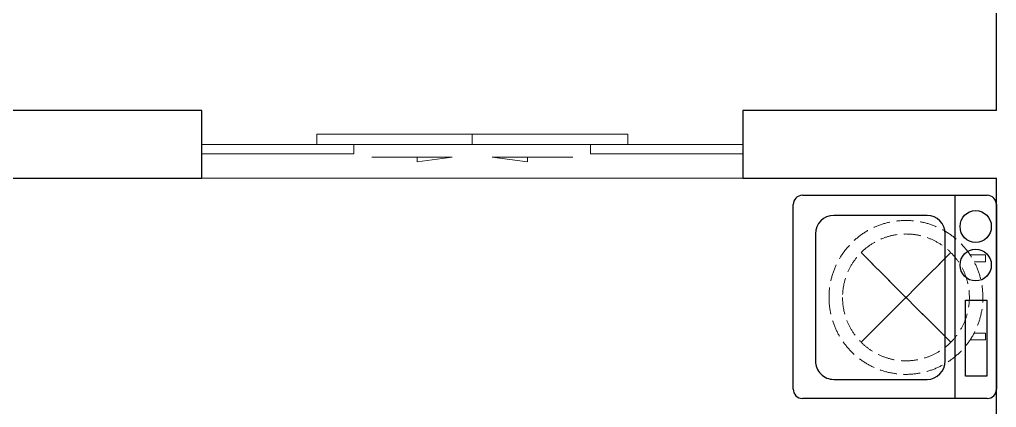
# Model space of a CAD drawing. Extents: x 3753737 to 4713801, y -857380 to 24339.
# Drawn here: x 4500560 to 4503449, y -711611 to -710464 of the extents above; entities that cross this region are included whole.
import ezdxf

# ---------------------------------------------------------------- set-up
doc = ezdxf.new("R2010")
doc.units = 0
doc.header["$LTSCALE"] = 1000
doc.header["$MEASUREMENT"] = 0
doc.linetypes.add('$1$DASH', pattern=[0.35, 0.25, -0.1])
doc.layers.get('0').update_dxf_attribs({"linetype": 'CONTINUOUS'})
for name, color, linetype in [('!!电气', 1, 'CONTINUOUS'), ('LVTRY', 252, 'CONTINUOUS'), ('WALL', 252, 'CONTINUOUS')]:
    doc.layers.add(name, color=color, linetype=linetype)
for name, color, linetype, lineweight in [('WINDOW', 146, 'CONTINUOUS', 20), ('平面-空调预留孔', 252, 'CONTINUOUS', 15), ('粉刷', 251, 'CONTINUOUS', 9)]:
    doc.layers.add(name, color=color, linetype=linetype, lineweight=lineweight)

# ---------------------------------------------------------------- blocks, each defined once
blk = doc.blocks.new('RECTANG')
for p, q in [((1, 1), (0, 1)), ((0, 1), (0, 0)), ((1, 0), (1, 1)), ((0, 0), (1, 0))]:
    blk.add_line(p, q)
blk = doc.blocks.new('洗衣机')
at = {"layer": 'LVTRY'}
for p, q in [((3791567.4, 243472.1), (3791021, 243472.1)), ((3791116.5, 243472.1), (3791116.5, 242871.5)), ((3790993.7, 243444.5), (3790993.7, 242899.1)), ((3791594.6, 242899.1), (3791594.6, 243444.5)), ((3791199, 243412.7), (3791474.9, 243412.7)), ((3791145.1, 242982.5), (3791145.1, 243358)), ((3791528.8, 243358), (3791528.8, 242982.5)), ((3791474.9, 242927.8), (3791199, 242927.8)), ((3791021, 242871.5), (3791567.4, 242871.5))]:
    blk.add_line(p, q, dxfattribs=at)
at = {"layer": 'LVTRY', "extrusion": (0, 0, -1)}
for centre, major_axis, start_param, end_param in [((3791021, 243444.5), (0, 27.6), -1.570796, 0), ((3791567.4, 243444.5), (0, 27.6), 0, 1.570796), ((3791055.1, 243379.8), (0, 46.9), 3.141593, 9.424778), ((3791199, 243358), (0, 54.7), 4.712389, 6.283185), ((3791474.9, 243358), (0, 54.7), 0, 1.570796), ((3791055.1, 243265.7), (0, 46.9), 3.141593, 9.424778), ((3791199, 242982.5), (0, 54.7), 3.141593, 4.712389), ((3791474.9, 242982.5), (0, 54.7), 1.570796, 3.141593), ((3791021, 242899.1), (0, 27.6), 3.141593, 4.712389), ((3791567.4, 242899.1), (0, 27.6), 1.570796, 3.141593)]:
    blk.add_ellipse(centre, major_axis=major_axis, ratio=0.986385, start_param=start_param, end_param=end_param, dxfattribs=at)
at = {"layer": 'LVTRY', "xscale": 63.25620569481588, "yscale": 224.5369532744355, "zscale": 64.12934308941763, "rotation": 180}
blk.add_blockref('RECTANG', (3791085.2, 243162.4), dxfattribs=at)
blk = doc.blocks.new('dnfhfn')
at = {"color": 252, "linetype": '$1$DASH', "ltscale": 0.2}
for p, q in [((101.9, 462.7, 0), (121.9, 462.7, 0)), ((101.9, 417.2, 0), (101.9, 462.7, 0)), ((121.9, 462.7, 0), (121.9, 429, 0)), ((353.1, 462.7, 0), (333.1, 462.7, 0)), ((333.1, 462.7, 0), (333.1, 429, 0)), ((353.1, 417.2, 0), (353.1, 462.7, 0))]:
    blk.add_line(p, q, dxfattribs=at)
at = {"color": 252, "linetype": '$1$DASH', "ltscale": 0.2, "elevation": 0}
for points in [[(94.9, 360.1), (94.9, 360.1), (360.1, 94.9), (360.1, 94.9)], [(360.1, 360.1), (94.9, 94.9), (94.9, 94.9), (360.1, 360.1)]]:
    blk.add_lwpolyline(points, close=True, dxfattribs=at)
at = {"color": 252, "linetype": '$1$DASH', "ltscale": 0.2}
for radius in [227.5, 187.5]:
    blk.add_circle((227.5, 227.5, 0), radius, dxfattribs=at)
blk = doc.blocks.new('$DorLib2D$00000138')
at = {"color": 0, "linetype": 'Continuous'}
for p, q in [((-0.2875, 0), (-0.2875, 0.1538)), ((-0.2875, 0.1538), (0, 0.1538)), ((0, 0.1538), (0, 0)), ((0.2875, 0.1538), (0, 0.1538)), ((0.2875, 0), (0.2875, 0.1538)), ((-0.5, -0.1399), (-0.5, 0)), ((-0.5, 0), (-0.2188, 0)), ((0, 0), (-0.2875, 0)), ((-0.2188, 0), (-0.2188, -0.1399)), ((0, 0), (0.2875, 0)), ((0.2188, 0), (0.2188, -0.1399)), ((0.5, 0), (0.2188, 0)), ((0.5, 0), (0.5, -0.1946)), ((0.5, -0.1399), (0.5, 0)), ((-0.2188, -0.1399), (-0.5, -0.1399)), ((0.2188, -0.1399), (0.5, -0.1399)), ((-0.1857, -0.186), (-0.037, -0.186)), ((-0.037, -0.186), (-0.1019, -0.2583)), ((-0.1019, -0.2583), (-0.1019, -0.186)), ((0.1857, -0.186), (0.037, -0.186)), ((0.037, -0.186), (0.1019, -0.2583)), ((0.1019, -0.2583), (0.1019, -0.186))]:
    blk.add_line(p, q, dxfattribs=at)
blk = doc.blocks.new('A$C5F341E43')
at = {"layer": 'WALL', "color": 252}
for p, q in [((34200, 1900), (34200, 4900)), ((31849.9, 1900), (31050, 1900)), ((31849.9, 1700), (31849.9, 1900)), ((34200, 1900), (33449.9, 1900)), ((33449.9, 1900), (33449.9, 1700)), ((31050, 1700), (31849.9, 1700)), ((33449.9, 1700), (34200, 1700)), ((34200, 700), (34200, 1700))]:
    blk.add_line(p, q, dxfattribs=at)
at = {"layer": 'WINDOW', "color": 252}
blk.add_line((33449.9, 1700), (31849.9, 1700), dxfattribs=at)
at = {"layer": 'WINDOW', "color": 252, "xscale": 1600, "yscale": -200, "zscale": 1600, "rotation": 179.9999999989443}
blk.add_blockref('$DorLib2D$00000138', (32649.9, 1800), dxfattribs=at)
at = {"layer": '平面-空调预留孔', "color": 252, "xscale": -1, "rotation": 270}
blk.add_blockref('dnfhfn', (33704.9, 1120.3, 0), dxfattribs=at)
at = {"layer": '粉刷', "color": 252, "xscale": -1}
blk.add_blockref('洗衣机', (3825193.7, -241822.4), dxfattribs=at)

msp = doc.modelspace()

# ---------------------------------------------------------------- block references
at = {"layer": '!!电气'}
msp.add_blockref('A$C5F341E43', (4469248.6, -712633.8), dxfattribs=at)

doc.saveas('drawing.dxf')
